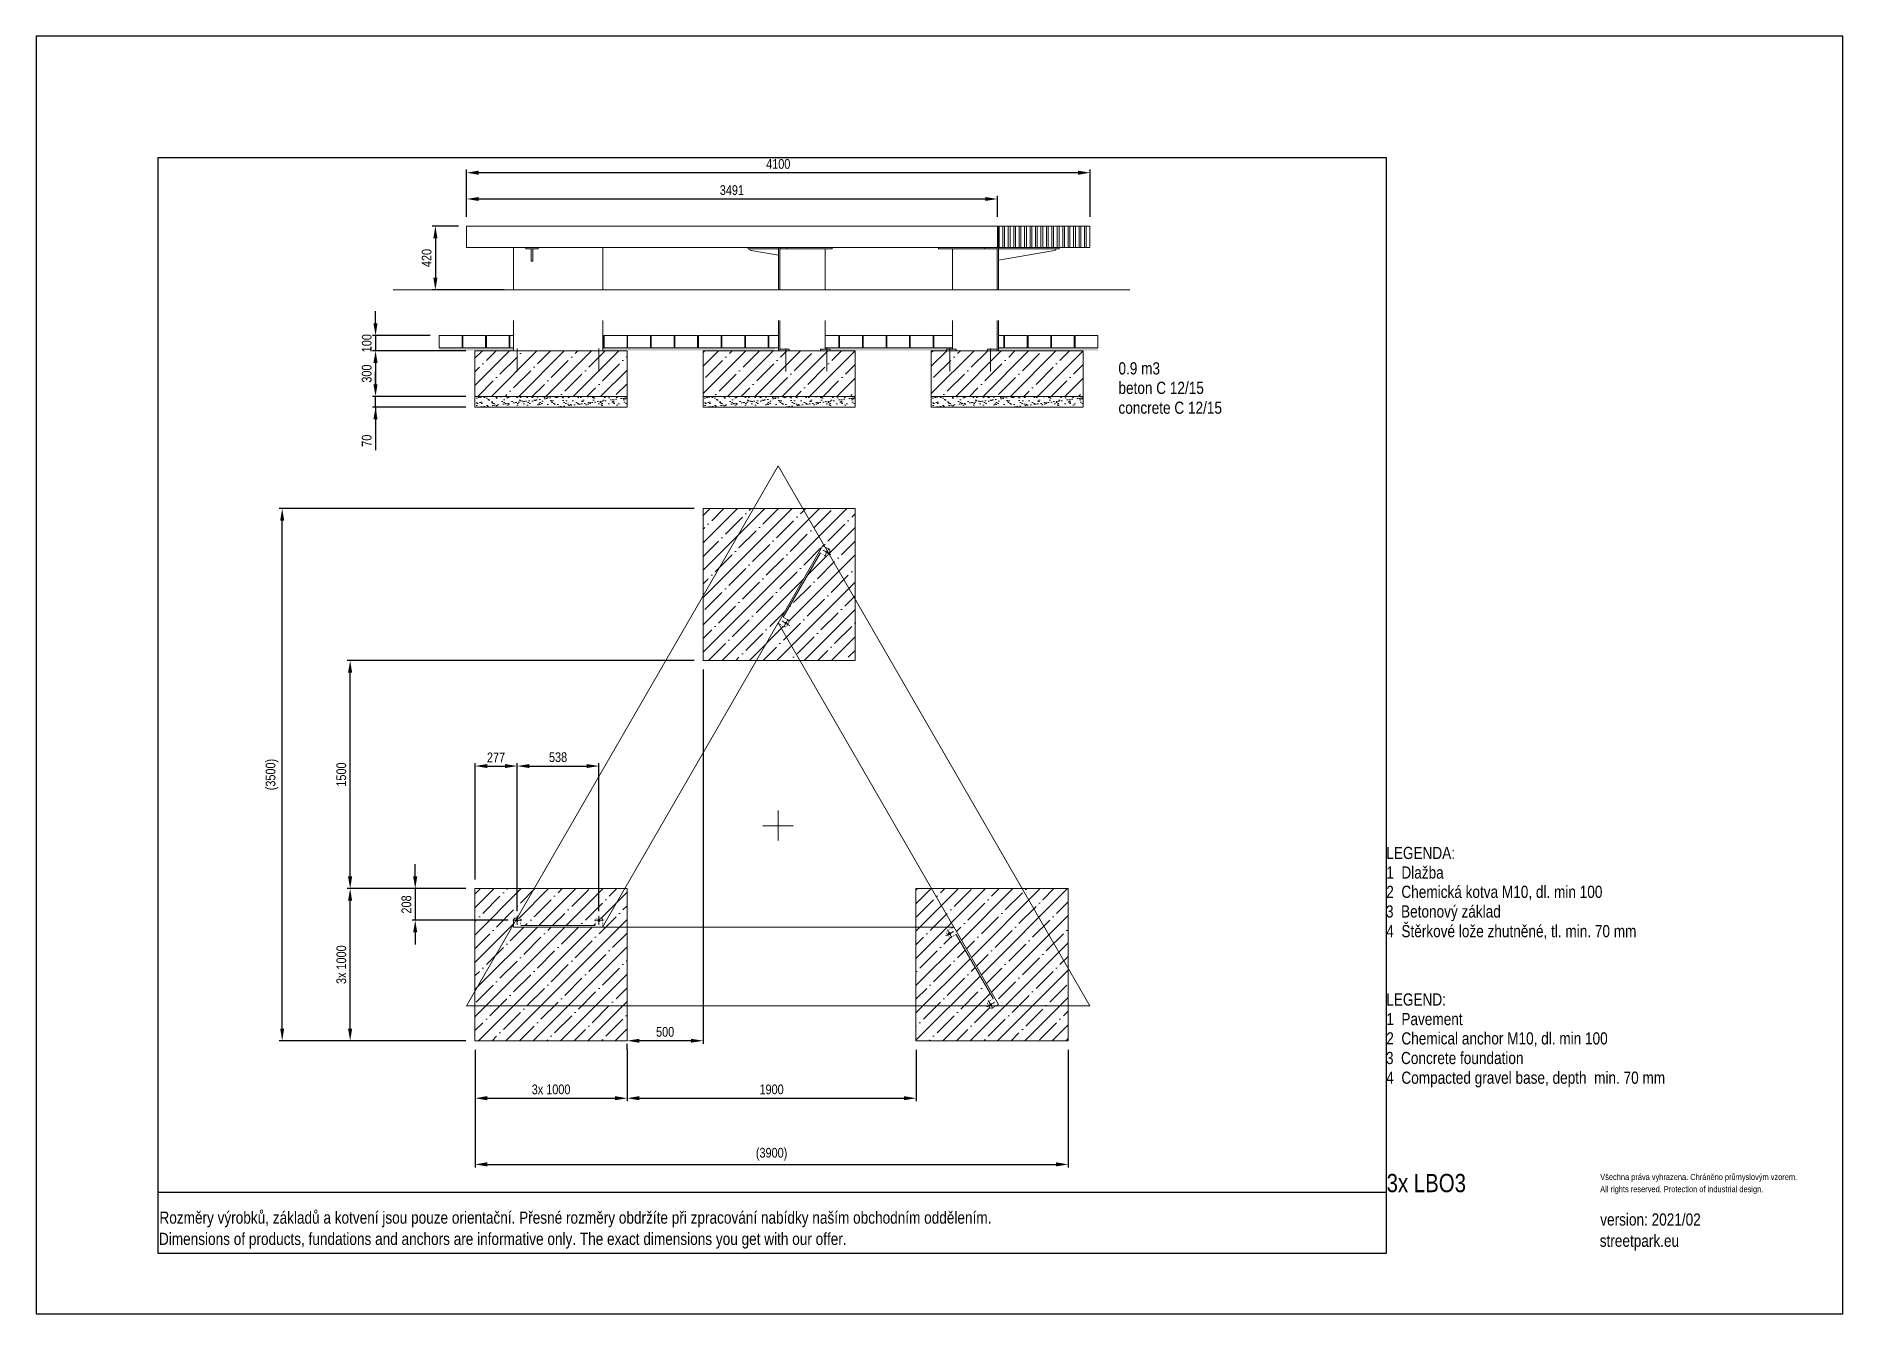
# Model space of a CAD drawing. Header units: millimetres. Extents: x 22162 to 34042, y 3160 to 11560.
import ezdxf

# ---------------------------------------------------------------- set-up
doc = ezdxf.new("R2010")
doc.units = ezdxf.units.MM
doc.header["$LTSCALE"] = 0.3
for name, pattern in [('ACAD_ISO07W100', [3.5, 0.5, -3]), ('ACAD_ISO10W100', [18.5, 12, -3, 0.5, -3]), ('INCONTINUOUS', [200000.001, 200000, -0.001])]:
    doc.linetypes.add(name, pattern=pattern)
for name, color, linetype, lineweight in [('KOTY', 3, 'INCONTINUOUS', 9), ('OBRYSOVA', 7, 'Continuous', 9), ('OSY', 7, 'ACAD_ISO10W100', 15), ('Visible', 7, 'Continuous', 18)]:
    doc.layers.add(name, color=color, linetype=linetype, lineweight=lineweight)
doc.layers.add('Nekreslit', color=6, linetype='Continuous', plot=False)
doc.layers.add('SRAFY', color=7, linetype='Continuous', lineweight=9, true_color=0x5b5b5b)
doc.styles.add('SEACAD_Arial', font='arial.ttf', dxfattribs={"width": 0.8})
doc.dimstyles.new('ISO-25', dxfattribs={"dimtxt": 3.2, "dimasz": 4, "dimexe": 1, "dimexo": 3, "dimgap": 1.25, "dimtad": 1, "dimdec": 0, "dimtxsty": 'SEACAD_Arial', "dimcen": 4, "dimadec": 0, "dimazin": 0, "dimtfac": 1, "dimtdec": 0, "dimtmove": 0, "dimatfit": 3, "dimfxl": 1, "dimarcsym": 0})
pattern_1 = [(45, (-2e-11, 200), (-89.80256, 89.80256), []), (45, (89.8, 200), (-89.80256, 89.80256), [158.75, -31.75, 0, -31.75])]

# ---------------------------------------------------------------- blocks, each defined once
blk = doc.blocks.new('*D744')
at = {"layer": 'Defpoints', "color": 0}
for p in [(24813, 9591), (24394, 9491), (25048, 9491)]:
    blk.add_point(p, dxfattribs=at)
at = {"layer": 'KOTY', "color": 0, "lineweight": -2}
for p, q in [((24394, 9671), (24394, 9751)), ((24753, 9591), (24374, 9591)), ((24394, 9591), (24394, 9491)), ((24988, 9491), (24374, 9491)), ((24394, 9411), (24394, 9331))]:
    blk.add_line(p, q, dxfattribs=at)
at = {"layer": 'KOTY', "color": 0}
for points in [[(24380, 9671), (24407, 9671), (24394, 9591)], [(24407, 9411), (24380, 9411), (24394, 9491)]]:
    blk.add_solid(points, dxfattribs=at)
at = {"layer": 'KOTY', "color": 0, "insert": (24336, 9541), "char_height": 64, "attachment_point": 5, "rotation": 90, "style": 'SEACAD_Arial'}
blk.add_mtext('100', dxfattribs=at)
blk = doc.blocks.new('*D746')
at = {"layer": 'Defpoints', "color": 0}
for p in [(25048, 9491), (24394, 9191), (25048, 9191)]:
    blk.add_point(p, dxfattribs=at)
at = {"layer": 'KOTY', "color": 0, "lineweight": -2}
for p, q in [((24988, 9491), (24374, 9491)), ((24394, 9411), (24394, 9271)), ((24988, 9191), (24374, 9191))]:
    blk.add_line(p, q, dxfattribs=at)
at = {"layer": 'KOTY', "color": 0}
for points in [[(24407, 9411), (24380, 9411), (24394, 9491)], [(24380, 9271), (24407, 9271), (24394, 9191)]]:
    blk.add_solid(points, dxfattribs=at)
at = {"layer": 'KOTY', "color": 0, "insert": (24336, 9341), "char_height": 64, "attachment_point": 5, "rotation": 90, "style": 'SEACAD_Arial'}
blk.add_mtext('300', dxfattribs=at)
blk = doc.blocks.new('*D745')
at = {"layer": 'Defpoints', "color": 0}
for p in [(24394, 9191), (25048, 9191), (25048, 9121)]:
    blk.add_point(p, dxfattribs=at)
at = {"layer": 'KOTY', "color": 0, "lineweight": -2}
for p, q in [((24394, 9271), (24394, 9351)), ((24988, 9191), (24374, 9191)), ((24394, 9121), (24394, 9191)), ((24988, 9121), (24374, 9121)), ((24394, 9121), (24394, 8838)), ((24394, 9041), (24394, 8961))]:
    blk.add_line(p, q, dxfattribs=at)
at = {"layer": 'KOTY', "color": 0}
for points in [[(24380, 9271), (24407, 9271), (24394, 9191)], [(24407, 9041), (24380, 9041), (24394, 9121)]]:
    blk.add_solid(points, dxfattribs=at)
at = {"layer": 'KOTY', "color": 0, "insert": (24336, 8900), "char_height": 64, "attachment_point": 5, "rotation": 90, "style": 'SEACAD_Arial'}
blk.add_mtext('70', dxfattribs=at)
blk = doc.blocks.new('*U752')
at = {"layer": 'OSY'}
blk.add_line((0, 200), (0, 0), dxfattribs=at)
blk = doc.blocks.new('*U751')
at = {"layer": 'OBRYSOVA', "color": 0, "linetype": 'ByBlock', "lineweight": -2, "transparency": 16777216}
blk.add_blockref('*U752', (27669, 38502), dxfattribs=at)
at = {"layer": 'OBRYSOVA', "color": 0, "linetype": 'ByBlock', "lineweight": -2, "transparency": 16777216, "rotation": 90}
blk.add_blockref('*U752', (27769, 38602), dxfattribs=at)
blk = doc.blocks.new('*D994')
at = {"layer": 'Defpoints', "color": 0}
for p in [(24999, 10311), (24787, 9891), (25300, 9891)]:
    blk.add_point(p, dxfattribs=at)
at = {"layer": 'KOTY', "color": 0, "lineweight": -2}
for p, q in [((24939, 10311), (24767, 10311)), ((24787, 10231), (24787, 9971)), ((25240, 9891), (24767, 9891))]:
    blk.add_line(p, q, dxfattribs=at)
at = {"layer": 'KOTY', "color": 0}
for points in [[(24801, 10231), (24774, 10231), (24787, 10311)], [(24774, 9971), (24801, 9971), (24787, 9891)]]:
    blk.add_solid(points, dxfattribs=at)
at = {"layer": 'KOTY', "color": 0, "insert": (24730, 10101), "char_height": 64, "attachment_point": 5, "rotation": 90, "style": 'SEACAD_Arial'}
blk.add_mtext('420', dxfattribs=at)
blk = doc.blocks.new('*D996')
at = {"layer": 'Defpoints', "color": 0}
for p in [(28483, 10489), (24992, 10311), (28483, 10311)]:
    blk.add_point(p, dxfattribs=at)
at = {"layer": 'KOTY', "color": 0, "lineweight": -2}
for p, q in [((24992, 10371), (24992, 10509)), ((25072, 10489), (28403, 10489)), ((28483, 10371), (28483, 10509))]:
    blk.add_line(p, q, dxfattribs=at)
at = {"layer": 'KOTY', "color": 0}
for points in [[(25072, 10502), (25072, 10476), (24992, 10489)], [(28403, 10476), (28403, 10502), (28483, 10489)]]:
    blk.add_solid(points, dxfattribs=at)
at = {"layer": 'KOTY', "color": 0, "insert": (26737, 10547), "char_height": 64, "attachment_point": 5, "style": 'SEACAD_Arial'}
blk.add_mtext('3491', dxfattribs=at)
blk = doc.blocks.new('*D995')
at = {"layer": 'Defpoints', "color": 0}
for p in [(24992, 10662), (24992, 10311), (29092, 10311)]:
    blk.add_point(p, dxfattribs=at)
at = {"layer": 'KOTY', "color": 0, "lineweight": -2, "ltscale": 3.333333}
for p, q in [((24992, 10371), (24992, 10682)), ((29012, 10662), (25072, 10662)), ((29092, 10371), (29092, 10682))]:
    blk.add_line(p, q, dxfattribs=at)
at = {"layer": 'KOTY', "color": 0}
for points in [[(25072, 10675), (25072, 10648), (24992, 10662)], [(29012, 10648), (29012, 10675), (29092, 10662)]]:
    blk.add_solid(points, dxfattribs=at)
at = {"layer": 'KOTY', "color": 0, "insert": (27042, 10719), "char_height": 64, "attachment_point": 5, "style": 'SEACAD_Arial'}
blk.add_mtext('4100', dxfattribs=at)
blk = doc.blocks.new('*D986')
at = {"layer": 'Defpoints', "color": 0}
for p in [(25048, 4955), (26048, 4955), (26048, 4577)]:
    blk.add_point(p, dxfattribs=at)
at = {"layer": 'KOTY', "color": 0, "lineweight": -2}
for p, q in [((25048, 4895), (25048, 4557)), ((26048, 4895), (26048, 4557)), ((25128, 4577), (25968, 4577))]:
    blk.add_line(p, q, dxfattribs=at)
at = {"layer": 'KOTY', "color": 0}
for points in [[(25128, 4591), (25128, 4564), (25048, 4577)], [(25968, 4564), (25968, 4591), (26048, 4577)]]:
    blk.add_solid(points, dxfattribs=at)
at = {"layer": 'KOTY', "color": 0, "insert": (25548, 4635), "char_height": 64, "attachment_point": 5, "style": 'SEACAD_Arial'}
blk.add_mtext('3x 1000', dxfattribs=at)
blk = doc.blocks.new('*D993')
at = {"layer": 'Defpoints', "color": 0}
for p in [(24227, 5955), (25048, 5955), (25048, 4955)]:
    blk.add_point(p, dxfattribs=at)
at = {"layer": 'KOTY', "color": 0, "lineweight": -2}
for p, q in [((24988, 5955), (24207, 5955)), ((24227, 5035), (24227, 5875)), ((24988, 4955), (24207, 4955))]:
    blk.add_line(p, q, dxfattribs=at)
at = {"layer": 'KOTY', "color": 0}
for points in [[(24240, 5875), (24213, 5875), (24227, 5955)], [(24213, 5035), (24240, 5035), (24227, 4955)]]:
    blk.add_solid(points, dxfattribs=at)
at = {"layer": 'KOTY', "color": 0, "insert": (24169, 5455), "char_height": 64, "attachment_point": 5, "rotation": 90, "style": 'SEACAD_Arial'}
blk.add_mtext('3x 1000', dxfattribs=at)
blk = doc.blocks.new('*D989')
at = {"layer": 'Defpoints', "color": 0}
for p in [(24227, 7455), (26548, 7455), (25048, 5955)]:
    blk.add_point(p, dxfattribs=at)
at = {"layer": 'KOTY', "color": 0, "lineweight": -2}
for p, q in [((26488, 7455), (24207, 7455)), ((24227, 6035), (24227, 7375)), ((24988, 5955), (24207, 5955))]:
    blk.add_line(p, q, dxfattribs=at)
at = {"layer": 'KOTY', "color": 0}
for points in [[(24240, 7375), (24213, 7375), (24227, 7455)], [(24213, 6035), (24240, 6035), (24227, 5955)]]:
    blk.add_solid(points, dxfattribs=at)
at = {"layer": 'KOTY', "color": 0, "insert": (24169, 6705), "char_height": 64, "attachment_point": 5, "rotation": 90, "style": 'SEACAD_Arial'}
blk.add_mtext('1500', dxfattribs=at)
blk = doc.blocks.new('*D990')
at = {"layer": 'Defpoints', "color": 0}
for p in [(23780, 8455), (26548, 8455), (25048, 4955)]:
    blk.add_point(p, dxfattribs=at)
at = {"layer": 'KOTY', "color": 0, "lineweight": -2}
for p, q in [((26488, 8455), (23760, 8455)), ((23780, 5035), (23780, 8375)), ((24988, 4955), (23760, 4955))]:
    blk.add_line(p, q, dxfattribs=at)
at = {"layer": 'KOTY', "color": 0}
for points in [[(23793, 8375), (23767, 8375), (23780, 8455)], [(23767, 5035), (23793, 5035), (23780, 4955)]]:
    blk.add_solid(points, dxfattribs=at)
at = {"layer": 'KOTY', "color": 0, "insert": (23713, 6705), "char_height": 64, "attachment_point": 5, "rotation": 90, "style": 'SEACAD_Arial'}
blk.add_mtext('(3500)', dxfattribs=at)
blk = doc.blocks.new('*D987')
at = {"layer": 'Defpoints', "color": 0}
for p in [(26548, 7455), (26048, 4955), (26048, 4955)]:
    blk.add_point(p, dxfattribs=at)
at = {"layer": 'KOTY', "color": 0, "lineweight": -2}
for p, q in [((26548, 7395), (26548, 4935)), ((26048, 4895), (26048, 4935)), ((26468, 4955), (26128, 4955))]:
    blk.add_line(p, q, dxfattribs=at)
at = {"layer": 'KOTY', "color": 0}
for points in [[(26128, 4968), (26128, 4942), (26048, 4955)], [(26468, 4942), (26468, 4968), (26548, 4955)]]:
    blk.add_solid(points, dxfattribs=at)
at = {"layer": 'KOTY', "color": 0, "insert": (26298, 5013), "char_height": 64, "attachment_point": 5, "style": 'SEACAD_Arial'}
blk.add_mtext('500', dxfattribs=at)
blk = doc.blocks.new('*D984')
at = {"layer": 'Defpoints', "color": 0}
for p in [(26048, 4955), (27948, 4955), (27948, 4577)]:
    blk.add_point(p, dxfattribs=at)
at = {"layer": 'KOTY', "color": 0, "lineweight": -2}
for p, q in [((26048, 4895), (26048, 4557)), ((27948, 4895), (27948, 4557)), ((26128, 4577), (27868, 4577))]:
    blk.add_line(p, q, dxfattribs=at)
at = {"layer": 'KOTY', "color": 0}
for points in [[(26128, 4591), (26128, 4564), (26048, 4577)], [(27868, 4564), (27868, 4591), (27948, 4577)]]:
    blk.add_solid(points, dxfattribs=at)
at = {"layer": 'KOTY', "color": 0, "insert": (26998, 4635), "char_height": 64, "attachment_point": 5, "style": 'SEACAD_Arial'}
blk.add_mtext('1900', dxfattribs=at)
blk = doc.blocks.new('*D985')
at = {"layer": 'Defpoints', "color": 0}
for p in [(25048, 4955), (28948, 4955), (28948, 4142)]:
    blk.add_point(p, dxfattribs=at)
at = {"layer": 'KOTY', "color": 0, "lineweight": -2}
for p, q in [((25048, 4895), (25048, 4122)), ((28948, 4895), (28948, 4122)), ((25128, 4142), (28868, 4142))]:
    blk.add_line(p, q, dxfattribs=at)
at = {"layer": 'KOTY', "color": 0}
for points in [[(25128, 4156), (25128, 4129), (25048, 4142)], [(28868, 4129), (28868, 4156), (28948, 4142)]]:
    blk.add_solid(points, dxfattribs=at)
at = {"layer": 'KOTY', "color": 0, "insert": (26998, 4209), "char_height": 64, "attachment_point": 5, "style": 'SEACAD_Arial'}
blk.add_mtext('(3900)', dxfattribs=at)
blk = doc.blocks.new('*D988')
at = {"layer": 'Defpoints', "color": 0}
for p in [(25325, 6761), (25048, 5955), (25325, 5747)]:
    blk.add_point(p, dxfattribs=at)
at = {"layer": 'KOTY', "color": 0, "lineweight": -2}
for p, q in [((25048, 6015), (25048, 6781)), ((25325, 5807), (25325, 6781)), ((25128, 6761), (25245, 6761))]:
    blk.add_line(p, q, dxfattribs=at)
at = {"layer": 'KOTY', "color": 0}
for points in [[(25128, 6774), (25128, 6748), (25048, 6761)], [(25245, 6748), (25245, 6774), (25325, 6761)]]:
    blk.add_solid(points, dxfattribs=at)
at = {"layer": 'KOTY', "color": 0, "insert": (25186, 6818), "char_height": 64, "attachment_point": 5, "style": 'SEACAD_Arial'}
blk.add_mtext('277', dxfattribs=at)
blk = doc.blocks.new('*D991')
at = {"layer": 'Defpoints', "color": 0}
for p in [(25863, 6761), (25325, 5747), (25863, 5747)]:
    blk.add_point(p, dxfattribs=at)
at = {"layer": 'KOTY', "color": 0, "lineweight": -2}
for p, q in [((25325, 5807), (25325, 6781)), ((25863, 5807), (25863, 6781)), ((25405, 6761), (25783, 6761))]:
    blk.add_line(p, q, dxfattribs=at)
at = {"layer": 'KOTY', "color": 0}
for points in [[(25405, 6774), (25405, 6748), (25325, 6761)], [(25783, 6748), (25783, 6774), (25863, 6761)]]:
    blk.add_solid(points, dxfattribs=at)
at = {"layer": 'KOTY', "color": 0, "insert": (25594, 6819), "char_height": 64, "attachment_point": 5, "style": 'SEACAD_Arial'}
blk.add_mtext('538', dxfattribs=at)
blk = doc.blocks.new('*D992')
at = {"layer": 'Defpoints', "color": 0}
for p in [(25048, 5955), (24655, 5747), (25325, 5747)]:
    blk.add_point(p, dxfattribs=at)
at = {"layer": 'KOTY', "color": 0, "lineweight": -2}
for p, q in [((24655, 6035), (24655, 6115)), ((24988, 5955), (24635, 5955)), ((24655, 5955), (24655, 5747)), ((25265, 5747), (24635, 5747)), ((24655, 5667), (24655, 5587))]:
    blk.add_line(p, q, dxfattribs=at)
at = {"layer": 'KOTY', "color": 0}
for points in [[(24641, 6035), (24668, 6035), (24655, 5955)], [(24668, 5667), (24641, 5667), (24655, 5747)]]:
    blk.add_solid(points, dxfattribs=at)
at = {"layer": 'KOTY', "color": 0, "insert": (24597, 5851), "char_height": 64, "attachment_point": 5, "rotation": 90, "style": 'SEACAD_Arial'}
blk.add_mtext('208', dxfattribs=at)

msp = doc.modelspace()

# ---------------------------------------------------------------- hatches: boundary and pattern name
at = {"layer": 'SRAFY'}
h = msp.add_hatch(dxfattribs=at)
h.set_pattern_fill('AR-SAND', color=256, style=0)
h.set_pattern_definition([(37.5, (-2e-11, 200), (-1.60003, 48.941324), [0, -38.608, 0, -43.18, 0, -41.275]), (7.5, (-2e-11, 200), (44.95233, 71.68251), [0, -20.828, 0, -34.798, 0, -13.335]), (327.5, (-31.24, 200), (79.099237, 0.14372), [0, -12.7, 0, -45.72, 0, -59.69]), (317.5, (-31.24, 200), (76.35565, 22.29293), [0, -6.35, 0, -29.972, 0, -34.29])])
h.paths.add_polyline_path([(24812.5, 9510.9), (24962.5, 9510.9), (24967.5, 9510.9), (25117.5, 9510.9), (25122.5, 9510.9), (25272.5, 9510.9), (25277.5, 9510.9), (25300, 9510.9), (25300, 9490.9), (25047.5, 9490.9), (25047.5, 9490.9), (24812.5, 9490.9)])
h.paths.add_polyline_path([(25897.5, 9510.9), (26047.5, 9510.9), (26051.5, 9510.9), (26201.5, 9510.9), (26206.5, 9510.9), (26356.5, 9510.9), (26361.5, 9510.9), (27017.5, 9510.9), (27017.5, 9490.9), (26047.5, 9490.9), (25888, 9490.9), (25888, 9510.9), (25892.5, 9510.9)])
h.paths.add_polyline_path([(27755.6, 9510.9), (27905.6, 9510.9), (27909.6, 9510.9), (28059.6, 9510.9), (28064.6, 9510.9), (28148.9, 9510.9), (28148.9, 9500.9), (28148.9, 9490.9), (28150.8, 9490.9), (28047.5, 9490.9), (28047.5, 9490.9), (27547.5, 9490.9), (27389, 9490.9), (27389, 9510.9), (27440.6, 9510.9), (27445.6, 9510.9), (27595.6, 9510.9), (27600.6, 9510.9), (27750.6, 9510.9)])
h.paths.add_polyline_path([(28529.6, 9510.9), (28679.6, 9510.9), (28684.6, 9510.9), (28834.6, 9510.9), (29143.6, 9510.9), (29143.6, 9490.9), (28489.5, 9490.9), (28489.5, 9510.9), (28524.6, 9510.9)])
h = msp.add_hatch(dxfattribs=at)
h.set_pattern_fill('ANSI35', color=256, scale=20, style=0)
h.set_pattern_definition(pattern_1)
h.paths.add_polyline_path([(25797.5, 9490.9), (26047.5, 9490.9), (26047.5, 9190.9), (25047.5, 9190.9), (25047.5, 9490.9), (25287.5, 9490.9)])
h = msp.add_hatch(dxfattribs=at)
h.set_pattern_fill('ANSI35', color=256, scale=20, style=0)
h.set_pattern_definition([(45, (-1500, 200), (-89.80256, 89.80256), []), (45, (-1410.2, 200), (-89.80256, 89.80256), [158.75, -31.75, 0, -31.75])])
h.paths.add_polyline_path([(27297.5, 9490.9), (27547.5, 9490.9), (27547.5, 9190.9), (26547.5, 9190.9), (26547.5, 9490.9), (26787.5, 9490.9), (26812.5, 9490.9), (27272.5, 9490.9)])
h = msp.add_hatch(dxfattribs=at)
h.set_pattern_fill('ANSI35', color=256, scale=20, style=0)
h.set_pattern_definition(pattern_1)
h.paths.add_polyline_path([(28797.5, 9490.9), (29047.5, 9490.9), (29047.5, 9190.9), (28047.5, 9190.9), (28047.5, 9490.9), (28287.5, 9490.9), (28312.5, 9490.9), (28772.5, 9490.9)])
h = msp.add_hatch(dxfattribs=at)
h.set_pattern_fill('AR-SAND', color=256, style=0)
h.set_pattern_definition([(37.5, (-21821.77, 1301.056), (-1.60003, 48.941324), [0, -38.608, 0, -43.18, 0, -41.275]), (7.5, (-21821.77, 1301.056), (44.95233, 71.68251), [0, -20.828, 0, -34.798, 0, -13.335]), (327.5, (-21853.014, 1301.056), (79.099237, 0.14372), [0, -12.7, 0, -45.72, 0, -59.69]), (317.5, (-21853.014, 1301.056), (76.35565, 22.29293), [0, -6.35, 0, -29.972, 0, -34.29])])
h.paths.add_polyline_path([(25047.5, 9190.9), (25047.5, 9120.9), (26047.5, 9120.9), (26047.5, 9190.9)])
h = msp.add_hatch(dxfattribs=at)
h.set_pattern_fill('AR-SAND', color=256, style=0)
h.set_pattern_definition([(37.5, (-20321.776, 1301.056), (-1.60003, 48.941324), [0, -38.608, 0, -43.18, 0, -41.275]), (7.5, (-20321.776, 1301.056), (44.95233, 71.68251), [0, -20.828, 0, -34.798, 0, -13.335]), (327.5, (-20353.02, 1301.056), (79.099237, 0.14372), [0, -12.7, 0, -45.72, 0, -59.69]), (317.5, (-20353.02, 1301.056), (76.35565, 22.29293), [0, -6.35, 0, -29.972, 0, -34.29])])
h.paths.add_polyline_path([(26547.5, 9190.9), (26547.5, 9120.9), (27547.5, 9120.9), (27547.5, 9190.9)])
h = msp.add_hatch(dxfattribs=at)
h.set_pattern_fill('AR-SAND', color=256, style=0)
h.set_pattern_definition([(37.5, (-18821.77, 1301.056), (-1.60003, 48.941324), [0, -38.608, 0, -43.18, 0, -41.275]), (7.5, (-18821.77, 1301.056), (44.95233, 71.68251), [0, -20.828, 0, -34.798, 0, -13.335]), (327.5, (-18853.014, 1301.056), (79.099237, 0.14372), [0, -12.7, 0, -45.72, 0, -59.69]), (317.5, (-18853.014, 1301.056), (76.35565, 22.29293), [0, -6.35, 0, -29.972, 0, -34.29])])
h.paths.add_polyline_path([(28047.5, 9190.9), (28047.5, 9120.9), (29047.5, 9120.9), (29047.5, 9190.9)])
h = msp.add_hatch(dxfattribs=at)
h.set_pattern_fill('ANSI35', color=256, scale=20, style=0)
h.paths.add_polyline_path([(26547.5, 8455), (27547.5, 8455), (27547.5, 7455), (26547.5, 7455)])
h.paths.add_polyline_path([(27041, 7700.8), (27080, 7678.3, 0.4142136), (27100.5, 7683.8), (27105.5, 7692.5), (27110.5, 7701.1, 0.4142136), (27105, 7721.6), (27074.7, 7739.1), (27318.7, 8161.7), (27349, 8144.2, 0.4142136), (27369.5, 8149.7), (27374.5, 8158.4), (27379.5, 8167, 0.4142136), (27374, 8187.5), (27335, 8210)], flags=16)
h = msp.add_hatch(dxfattribs=at)
h.set_pattern_fill('ANSI35', color=256, scale=20, style=0)
h.paths.add_polyline_path([(25047.5, 5955), (26047.5, 5955), (26047.5, 4955), (25047.5, 4955)])
h.paths.add_polyline_path([(25888, 5702), (25888, 5747, 0.4142136), (25873, 5762), (25863, 5762), (25853, 5762, 0.4142136), (25838, 5747), (25838, 5712), (25350, 5712), (25350, 5747, 0.4142136), (25335, 5762), (25325, 5762), (25315, 5762, 0.4142136), (25300, 5747), (25300, 5702)], flags=16)
h = msp.add_hatch(dxfattribs=at)
h.set_pattern_fill('ANSI35', color=256, scale=20, style=0)
h.paths.add_polyline_path([(27947.5, 5955), (28947.5, 5955), (28947.5, 4955), (27947.5, 4955)])
h.paths.add_polyline_path([(28195.5, 5702.9), (28156.6, 5680.4, 0.4142136), (28151.1, 5659.9), (28156.1, 5651.2), (28161.1, 5642.6, 0.4142136), (28181.6, 5637.1), (28211.9, 5654.6), (28455.9, 5231.9), (28425.6, 5214.4, 0.4142136), (28420.1, 5194), (28425.1, 5185.3), (28430.1, 5176.6, 0.4142136), (28450.6, 5171.1), (28489.5, 5193.6)], flags=16)

# ---------------------------------------------------------------- linework, layer by layer
at = {"layer": 'Nekreslit'}
msp.add_line((22962.1, 3959.6), (31042.1, 3959.6), dxfattribs=at)
for points in [[(22162.1, 3159.6), (34042.1, 3159.6), (34042.1, 11559.6), (22162.1, 11559.6)], [(22962.1, 3559.6), (31042.1, 3559.6), (31042.1, 10759.6), (22962.1, 10759.6)]]:
    msp.add_lwpolyline(points, close=True, dxfattribs=at)
at = {"layer": 'OBRYSOVA'}
for p, q in [((24510.7, 9890.9), (29354.1, 9890.9)), ((24991.5, 5185), (27041.5, 8735.7)), ((27041.5, 8735.7), (29091.5, 5185)), ((25887, 5702), (27041.5, 7701.7)), ((27041.5, 7701.7), (28196, 5702)), ((28196, 5702), (25887, 5702)), ((29091.5, 5185), (24991.5, 5185))]:
    msp.add_line(p, q, dxfattribs=at)
at = {"layer": 'OSY'}
for p, q in [((25325, 9505.9), (25325, 9355.9)), ((25863, 9505.9), (25863, 9355.9)), ((27092.5, 9505.9), (27092.5, 9355.9)), ((27361.7, 9506), (27361.7, 9356)), ((28169.1, 9505.9), (28169.1, 9355.9)), ((28438.1, 9505.9), (28438.1, 9355.9)), ((27335.5, 8180.9), (27387.5, 8150.9)), ((27346.5, 8139.9), (27376.5, 8191.9)), ((27077.5, 7674), (27107.5, 7725.9)), ((27066.5, 7715), (27118.5, 7685)), ((25355, 5747), (25295, 5747)), ((25325, 5717), (25325, 5777)), ((25893, 5747), (25833, 5747)), ((25863, 5717), (25863, 5777)), ((28195, 5673.7), (28143.1, 5643.7)), ((28154.1, 5684.7), (28184.1, 5632.7)), ((28464, 5207.8), (28412.1, 5177.8)), ((28423.1, 5218.8), (28453.1, 5166.8))]:
    msp.add_line(p, q, dxfattribs=at)
at = {"layer": 'SRAFY', "linetype": 'Continuous'}
for p, q in [((24962.5, 9590.9), (24812.5, 9590.9)), ((24812.5, 9590.9), (24812.5, 9510.9)), ((24812.5, 9510.9), (24962.5, 9510.9)), ((24962.5, 9510.9), (24962.5, 9590.9)), ((25117.5, 9590.9), (24967.5, 9590.9)), ((24967.5, 9590.9), (24967.5, 9510.9)), ((24967.5, 9510.9), (25117.5, 9510.9)), ((25117.5, 9510.9), (25117.5, 9590.9)), ((25272.5, 9590.9), (25122.5, 9590.9)), ((25122.5, 9590.9), (25122.5, 9510.9)), ((25122.5, 9510.9), (25272.5, 9510.9)), ((25272.5, 9510.9), (25272.5, 9590.9)), ((25277.5, 9590.9), (25277.5, 9510.9)), ((25300, 9590.9), (25277.5, 9590.9)), ((25277.5, 9510.9), (25300, 9510.9)), ((25892.5, 9590.9), (25888, 9590.9)), ((25888, 9510.9), (25892.5, 9510.9)), ((25892.5, 9510.9), (25892.5, 9590.9)), ((26047.5, 9590.9), (25897.5, 9590.9)), ((25897.5, 9590.9), (25897.5, 9510.9)), ((25897.5, 9510.9), (26047.5, 9510.9)), ((26047.5, 9510.9), (26047.5, 9590.9)), ((26201.5, 9590.9), (26051.5, 9590.9)), ((26051.5, 9590.9), (26051.5, 9510.9)), ((26051.5, 9510.9), (26201.5, 9510.9)), ((26201.5, 9510.9), (26201.5, 9590.9)), ((26356.5, 9590.9), (26206.5, 9590.9)), ((26206.5, 9590.9), (26206.5, 9510.9)), ((26206.5, 9510.9), (26356.5, 9510.9)), ((26356.5, 9510.9), (26356.5, 9590.9)), ((26511.5, 9590.9), (26361.5, 9590.9)), ((26361.5, 9590.9), (26361.5, 9510.9)), ((26361.5, 9510.9), (26511.5, 9510.9)), ((26511.5, 9510.9), (26511.5, 9590.9)), ((26666.5, 9590.9), (26516.5, 9590.9)), ((26516.5, 9590.9), (26516.5, 9510.9)), ((26516.5, 9510.9), (26666.5, 9510.9)), ((26666.5, 9510.9), (26666.5, 9590.9)), ((26821.5, 9590.9), (26671.5, 9590.9)), ((26671.5, 9590.9), (26671.5, 9510.9)), ((26671.5, 9510.9), (26821.5, 9510.9)), ((26821.5, 9510.9), (26821.5, 9590.9)), ((26976.5, 9590.9), (26826.5, 9590.9)), ((26826.5, 9590.9), (26826.5, 9510.9)), ((26826.5, 9510.9), (26976.5, 9510.9)), ((26976.5, 9510.9), (26976.5, 9590.9)), ((26980.6, 9590.9), (26980.6, 9510.9)), ((27042.5, 9590.9), (26980.6, 9590.9)), ((26980.6, 9510.9), (27042.5, 9510.9)), ((27440.6, 9590.9), (27351.2, 9590.9)), ((27351.2, 9510.9), (27440.6, 9510.9)), ((27440.6, 9510.9), (27440.6, 9590.9)), ((27595.6, 9590.9), (27445.6, 9590.9)), ((27445.6, 9590.9), (27445.6, 9510.9)), ((27445.6, 9510.9), (27595.6, 9510.9)), ((27595.6, 9510.9), (27595.6, 9590.9)), ((27750.6, 9590.9), (27600.6, 9590.9)), ((27600.6, 9590.9), (27600.6, 9510.9)), ((27600.6, 9510.9), (27750.6, 9510.9)), ((27750.6, 9510.9), (27750.6, 9590.9)), ((27905.6, 9590.9), (27755.6, 9590.9)), ((27755.6, 9590.9), (27755.6, 9510.9)), ((27755.6, 9510.9), (27905.6, 9510.9)), ((27905.6, 9510.9), (27905.6, 9590.9)), ((28059.6, 9590.9), (27909.6, 9590.9)), ((27909.6, 9590.9), (27909.6, 9510.9)), ((27909.6, 9510.9), (28059.6, 9510.9)), ((28059.6, 9510.9), (28059.6, 9590.9)), ((28064.6, 9590.9), (28064.6, 9510.9)), ((28186.9, 9590.9), (28064.6, 9590.9)), ((28064.6, 9510.9), (28186.9, 9510.9)), ((28524.6, 9590.9), (28489.5, 9590.9)), ((28489.5, 9510.9), (28524.6, 9510.9)), ((28524.6, 9510.9), (28524.6, 9590.9)), ((28679.6, 9590.9), (28529.6, 9590.9)), ((28529.6, 9590.9), (28529.6, 9510.9)), ((28529.6, 9510.9), (28679.6, 9510.9)), ((28679.6, 9510.9), (28679.6, 9590.9)), ((28834.6, 9590.9), (28684.6, 9590.9)), ((28684.6, 9590.9), (28684.6, 9510.9)), ((28684.6, 9510.9), (28834.6, 9510.9)), ((28834.6, 9510.9), (28834.6, 9590.9)), ((28988.6, 9590.9), (28838.6, 9590.9)), ((28838.6, 9590.9), (28838.6, 9510.9)), ((28838.6, 9510.9), (28988.6, 9510.9)), ((28988.6, 9510.9), (28988.6, 9590.9)), ((29143.6, 9590.9), (28993.6, 9590.9)), ((28993.6, 9590.9), (28993.6, 9510.9)), ((28993.6, 9510.9), (29143.6, 9510.9)), ((29143.6, 9510.9), (29143.6, 9590.9))]:
    msp.add_line(p, q, dxfattribs=at)
at = {"layer": 'SRAFY'}
for points in [[(25047.5, 9490.9), (26047.5, 9490.9), (26047.5, 9190.9), (25047.5, 9190.9)], [(28047.5, 9490.9), (29047.5, 9490.9), (29047.5, 9190.9), (28047.5, 9190.9)], [(25047.5, 9190.9), (26047.5, 9190.9), (26047.5, 9120.9), (25047.5, 9120.9)], [(26547.5, 9190.9), (27547.5, 9190.9), (27547.5, 9120.9), (26547.5, 9120.9)], [(28047.5, 9190.9), (29047.5, 9190.9), (29047.5, 9120.9), (28047.5, 9120.9)]]:
    msp.add_lwpolyline(points, close=True, dxfattribs=at)
at = {"layer": 'SRAFY', "lineweight": 15}
for points in [[(26547.5, 9190.9), (27547.5, 9190.9), (27547.5, 9490.9), (26547.5, 9490.9)], [(26547.5, 8455), (26547.5, 7455), (27547.5, 7455), (27547.5, 8455)], [(25047.5, 5955), (25047.5, 4955), (26047.5, 4955), (26047.5, 5955)], [(27947.5, 5955), (27947.5, 4955), (28947.5, 4955), (28947.5, 5955)]]:
    msp.add_lwpolyline(points, close=True, dxfattribs=at)
at = {"layer": 'Visible'}
for p, q in [((29091.5, 10310.9), (28468, 10310.9)), ((28483, 10300.9), (28489.5, 10300.9)), ((28489.5, 10300.9), (28489.5, 9890.9)), ((26854.7, 10160.9), (26854.7, 10159.6)), ((26863.3, 10149.7), (27042.5, 10119.2)), ((27097.5, 10170.9), (27097.5, 10160.9)), ((28480.9, 10170.9), (28480.9, 9890.9)), ((29091.5, 10170.9), (28489.5, 10170.9)), ((28859.1, 10149.7), (28489.5, 10086.9)), ((28867.6, 10160.9), (28867.6, 10159.6)), ((27051.3, 9490.9), (27051.3, 9690.9)), ((27351.2, 9690.9), (27351.2, 9500.9)), ((28186.9, 9500.9), (28186.9, 9690.9)), ((28480.9, 9690.9), (28480.9, 9490.9)), ((28480.9, 9690.9), (28480.9, 9490.9)), ((28489.5, 9690.9), (28489.5, 9490.9)), ((27351.2, 9490.9), (27051.3, 9490.9)), ((27320.2, 9500.9), (27345.2, 9500.9)), ((27320.2, 9490.9), (27320.2, 9500.9)), ((27345.2, 9500.9), (27383, 9500.9)), ((27383, 9490.9), (27345.2, 9490.9)), ((27383, 9500.9), (27383, 9490.9)), ((28480.9, 9490.9), (28186.9, 9490.9)), ((28468, 9490.9), (28478, 9490.9)), ((28468, 9490.9), (28478, 9490.9)), ((28480.9, 9490.9), (28489.5, 9490.9)), ((27335, 8210), (27041, 7700.8)), ((27343.7, 8205), (27335, 8210)), ((27074.7, 7739.1), (27318.7, 8161.7)), ((27041, 7700.8), (27049.7, 7695.8)), ((25300, 5712), (25300, 5702)), ((25838, 5712), (25350, 5712)), ((25888, 5702), (25888, 5712)), ((28195.5, 5702.9), (28186.9, 5697.9)), ((28489.5, 5193.6), (28195.5, 5702.9)), ((25300, 5702), (25888, 5702)), ((28211.9, 5654.6), (28455.9, 5231.9)), ((28480.9, 5188.6), (28489.5, 5193.6))]:
    msp.add_line(p, q, dxfattribs=at)
at = {"layer": 'Visible', "linetype": 'ACAD_ISO07W100', "ltscale": 3}
for p, q in [((27105, 7721.6), (27074.7, 7739.1)), ((27049.7, 7695.8), (27080, 7678.3)), ((27100.5, 7683.8), (27110.5, 7701.1)), ((25838, 5747), (25838, 5712)), ((25873, 5762), (25853, 5762)), ((25888, 5712), (25888, 5747)), ((28151.1, 5659.9), (28161.1, 5642.6)), ((28186.9, 5697.9), (28156.6, 5680.4)), ((28181.6, 5637.1), (28211.9, 5654.6))]:
    msp.add_line(p, q, dxfattribs=at)
at = {"layer": 'Visible'}
for points in [[(24991.5, 10170.9), (28483, 10170.9), (28483, 10310.9), (24991.5, 10310.9)], [(28494.5, 10170.9), (28518.8, 10170.9), (28518.8, 10310.9), (28494.5, 10310.9)], [(28530.3, 10170.9), (28554.6, 10170.9), (28554.6, 10310.9), (28530.3, 10310.9)], [(28566.1, 10170.9), (28590.4, 10170.9), (28590.4, 10310.9), (28566.1, 10310.9)], [(28601.9, 10170.9), (28626.2, 10170.9), (28626.2, 10310.9), (28601.9, 10310.9)], [(28637.7, 10170.9), (28662, 10170.9), (28662, 10310.9), (28637.7, 10310.9)], [(28673.5, 10170.9), (28697.8, 10170.9), (28697.8, 10310.9), (28673.5, 10310.9)], [(28709.3, 10170.9), (28733.6, 10170.9), (28733.6, 10310.9), (28709.3, 10310.9)], [(28745.1, 10170.9), (28769.4, 10170.9), (28769.4, 10310.9), (28745.1, 10310.9)], [(28780.9, 10170.9), (28805.2, 10170.9), (28805.2, 10310.9), (28780.9, 10310.9)], [(28816.7, 10170.9), (28840.9, 10170.9), (28840.9, 10310.9), (28816.7, 10310.9)], [(28852.5, 10170.9), (28876.7, 10170.9), (28876.7, 10310.9), (28852.5, 10310.9)], [(28888.3, 10170.9), (28912.5, 10170.9), (28912.5, 10310.9), (28888.3, 10310.9)], [(28924.1, 10170.9), (28948.3, 10170.9), (28948.3, 10310.9), (28924.1, 10310.9)], [(28959.9, 10170.9), (28984.1, 10170.9), (28984.1, 10310.9), (28959.9, 10310.9)], [(28995.7, 10170.9), (29019.9, 10170.9), (29019.9, 10310.9), (28995.7, 10310.9)], [(29031.5, 10170.9), (29055.7, 10170.9), (29055.7, 10310.9), (29031.5, 10310.9)], [(29067.3, 10170.9), (29091.5, 10170.9), (29091.5, 10310.9), (29067.3, 10310.9)], [(25382.5, 10160.9), (25462.5, 10160.9), (25462.5, 10170.9), (25382.5, 10170.9)], [(25417.5, 10080.9), (25427.5, 10080.9), (25427.5, 10160.9), (25417.5, 10160.9)], [(27042.5, 10160.9), (26844.7, 10160.9), (26844.7, 10170.9), (27042.5, 10170.9)], [(27056.3, 10160.9), (27395.5, 10160.9), (27395.5, 10170.9), (27056.3, 10170.9)], [(28095.6, 10160.9), (28399.5, 10160.9), (28399.5, 10170.9), (28095.6, 10170.9)], [(28399.5, 10160.9), (28480.9, 10160.9), (28480.9, 10170.9), (28399.5, 10170.9)], [(28489.5, 10160.9), (28890, 10160.9), (28890, 10170.9), (28489.5, 10170.9)], [(27051.3, 9490.9), (27113.8, 9490.9), (27113.8, 9500.9), (27051.3, 9500.9)], [(28148.9, 9490.9), (28211.9, 9490.9), (28211.9, 9500.9), (28148.9, 9500.9)], [(28417.9, 9490.9), (28480.9, 9490.9), (28480.9, 9500.9), (28417.9, 9500.9)]]:
    msp.add_lwpolyline(points, close=True, dxfattribs=at)
for points in [[(25888, 9890.9), (25888, 10170.9), (25300, 10170.9), (25300, 9890.9)], [(25888, 9890.9), (25888, 10170.9), (25300, 10170.9), (25300, 9890.9)], [(25888, 9890.9), (25888, 10170.9), (25300, 10170.9), (25300, 9890.9)], [(27042.5, 9890.9), (27042.5, 10170.9), (27051.3, 10170.9), (27051.3, 9890.9)], [(27051.3, 9890.9), (27051.3, 10170.9), (27351.2, 10170.9)], [(27351.2, 10160.9), (27351.2, 9890.9)], [(28186.9, 9890.9), (28186.9, 10160.9), (28480.9, 10160.9), (28480.9, 9890.9)], [(25300, 9690.9), (25300, 9490.9), (25888, 9490.9), (25888, 9690.9)], [(25300, 9690.9), (25300, 9490.9), (25888, 9490.9), (25888, 9690.9)], [(25300, 9690.9), (25300, 9490.9), (25888, 9490.9), (25888, 9690.9)], [(27051.3, 9690.9), (27051.3, 9490.9), (27042.5, 9490.9), (27042.5, 9690.9)]]:
    msp.add_lwpolyline(points, dxfattribs=at)
for points in [[(27370.7, 8151.8), (27379.5, 8167, 0.4142136), (27374, 8187.5), (27343.7, 8205), (27343.7, 8205)], [(25332.7, 5762), (25315, 5762, 0.4142136), (25300, 5747), (25300, 5712), (25300, 5712)], [(28421.3, 5191.9), (28430.1, 5176.6, 0.4142136), (28450.6, 5171.1), (28480.9, 5188.6), (28480.9, 5188.6)]]:
    msp.add_lwpolyline(points, format="xyb", dxfattribs=at)
at = {"layer": 'Visible', "linetype": 'ACAD_ISO07W100', "ltscale": 3}
for points in [[(27318.7, 8161.7), (27318.7, 8161.7), (27349, 8144.2, 0.4142136), (27369.5, 8149.7), (27370.7, 8151.8)], [(25350, 5712), (25350, 5712), (25350, 5747, 0.4142136), (25335, 5762), (25332.7, 5762)], [(28455.9, 5231.9), (28455.9, 5231.9), (28425.6, 5214.4, 0.4142136), (28420.1, 5194), (28421.3, 5191.9)]]:
    msp.add_lwpolyline(points, format="xyb", dxfattribs=at)
at = {"layer": 'Visible', "linetype": 'ByBlock', "ltscale": 3}
for centre in [(27092.5, 7700), (25863, 5747), (28169.1, 5658.7)]:
    msp.add_circle(centre, 7, dxfattribs=at)
at = {"layer": 'Visible'}
for centre, radius, start, end in [((26864.7, 10159.6), 10, 180, 261.70286), ((28857.6, 10159.6), 10, 278.29714, 0), ((27361.5, 8165.9), 7, 307.24417, 112.75583), ((25325, 5747), 7, 67.24417, 232.75583), ((28438.1, 5192.8), 7, 187.24417, 352.75583)]:
    msp.add_arc(centre, radius, start, end, dxfattribs=at)
at = {"layer": 'Visible', "linetype": 'ACAD_ISO07W100', "ltscale": 3}
for centre, radius, start, end in [((27361.5, 8165.9), 7, 112.75583, 307.24417), ((27087.5, 7691.3), 15, 240, 330), ((27097.5, 7708.6), 15, 330, 60), ((25325, 5747), 7, 232.75583, 67.24417), ((25853, 5747), 15, 90, 180), ((25873, 5747), 15, 0, 90), ((28164.1, 5667.4), 15, 120, 210), ((28174.1, 5650.1), 15, 210, 300), ((28438.1, 5192.8), 7, 352.75583, 187.24417)]:
    msp.add_arc(centre, radius, start, end, dxfattribs=at)

# ---------------------------------------------------------------- block references
at = {"layer": 'OSY'}
msp.add_blockref('*U751', (-627.5, -32233.4), dxfattribs=at)

# ---------------------------------------------------------------- texts
at = {"style": 'SEACAD_Arial', "width": 0.8}
for s, height, p in [('0.9 m3', 80, (29278.8, 9335.6)), ('beton C 12/15', 80, (29278.8, 9207.1)), ('concrete C 12/15', 80, (29278.8, 9076.8)), ('LEGENDA:', 80, (31039.9, 6149.7)), ('1  Dlažba', 80, (31039.9, 6021.2)), ('2  Chemická kotva M10, dl. min 100', 80, (31039.9, 5894.1)), ('3  Betonový základ', 80, (31037.6, 5765.1)), ('4  Štěrkové lože zhutněné, tl. min. 70 mm', 80, (31039.9, 5635.6)), ('LEGEND:', 80, (31039.9, 5186.3)), ('1  Pavement', 80, (31039.9, 5057.7)), ('2  Chemical anchor M10, dl. min 100', 80, (31039.9, 4930.6)), ('3  Concrete foundation', 80, (31037.6, 4801.6)), ('4  Compacted gravel base, depth  min. 70 mm', 80, (31039.9, 4672.2)), ('3x LBO3', 120, (31042.1, 3959.6)), ('Všechna práva vyhrazena. Chráněno průmyslovým vzorem.', 40, (32446.7, 4039.6)), ('All rights reserved. Protection of industrial design.', 40, (32446.7, 3959.6)), ('Rozměry výrobků, základů a kotvení jsou pouze orientační. Přesné rozměry obdržíte při zpracování nabídky naším obchodním oddělením.', 79.9964, (22972.9, 3752.3)), ('version: 2021/02', 80, (32446.7, 3740)), ('Dimensions of products, fundations and anchors are informative only. The exact dimensions you get with our offer.', 79.9964, (22969.7, 3612.5)), ('streetpark.eu', 80, (32443.5, 3600.2))]:
    msp.add_text(s, height=height, dxfattribs=at).set_placement(p)

# ---------------------------------------------------------------- dimensions: what is measured, and where the dimension line sits
at = {"layer": 'KOTY', "ltscale": 3.333333}
dim = msp.add_linear_dim(base=(24991.5, 10661.8), p1=(29091.5, 10310.6), p2=(24991.5, 10310.6), dimstyle='ISO-25', override={"dimlfac": 1, "dimtxsty": 'SEACAD_Arial', "dimsah": 1, "dimtolj": 0}, dxfattribs=at)
dim.commit()
dim.dimension.update_dxf_attribs({"geometry": '*D995', "text_midpoint": (27041.5, 10661.8), "dimtype": 160})
at = {"layer": 'KOTY'}
for base, p1, p2, picture, middle in [((28482.9919, 10489.1086), (24991.5191, 10310.9188), (28482.9919, 10310.9188), '*D996', (26737.2555, 10489.1086)), ((26047.5, 4955), (26547.5, 7455), (26047.5, 4955), '*D987', (26297.5, 4955))]:
    dim = msp.add_linear_dim(base=base, p1=p1, p2=p2, dimstyle='ISO-25', override={"dimlfac": 1, "dimtxsty": 'SEACAD_Arial', "dimsah": 1, "dimtolj": 0}, dxfattribs=at)
    dim.commit()
    dim.dimension.update_dxf_attribs({"geometry": picture, "text_midpoint": middle, "dimtype": 160})
for base, p1, p2, angle, picture, middle in [((24787.3, 9890.9), (24998.5, 10310.9), (25300, 9890.9), 270, '*D994', (24729.6, 10100.9)), ((24393.7, 9190.9), (25047.5, 9490.9), (25047.5, 9190.9), 90, '*D746', (24336, 9340.9)), ((24226.5, 7455), (25047.5, 5955), (26547.5, 7455), 90, '*D989', (24168.8, 6705)), ((24654.7, 5747), (25047.5, 5955), (25325, 5747), 90, '*D992', (24597, 5851))]:
    dim = msp.add_linear_dim(base=base, p1=p1, p2=p2, angle=angle, dimstyle='ISO-25', override={"dimlfac": 1, "dimtxsty": 'SEACAD_Arial', "dimsah": 1, "dimtolj": 0}, dxfattribs=at)
    dim.commit()
    dim.dimension.update_dxf_attribs({"geometry": picture, "text_midpoint": middle})
for base, p1, p2, picture, middle in [((24393.7, 9490.9), (24812.5, 9590.9), (25047.5, 9490.9), '*D744', (24393.7, 9540.9)), ((24393.7, 9190.9), (25047.5, 9120.9), (25047.5, 9190.9), '*D745', (24393.7, 8899.6))]:
    dim = msp.add_linear_dim(base=base, p1=p1, p2=p2, angle=90, dimstyle='ISO-25', override={"dimlfac": 1, "dimtxsty": 'SEACAD_Arial', "dimsah": 1, "dimtolj": 0}, dxfattribs=at)
    dim.commit()
    dim.dimension.update_dxf_attribs({"geometry": picture, "text_midpoint": middle, "dimtype": 160})
dim = msp.add_linear_dim(base=(23780, 8455), p1=(25047.5, 4955), p2=(26547.5, 8455), angle=90, text='(3500)', dimstyle='ISO-25', override={"dimlfac": 1, "dimtxsty": 'SEACAD_Arial', "dimsah": 1, "dimtolj": 0}, dxfattribs=at)
dim.commit()
dim.dimension.update_dxf_attribs({"geometry": '*D990', "text_midpoint": (23713.1, 6705)})
for base, p1, p2, override, picture, middle in [((25325.0092, 6760.9095), (25047.5148, 5954.9802), (25325.0092, 5746.9802), {"dimlfac": 1, "dimtxsty": 'SEACAD_Arial', "dimsah": 1, "dimtolj": 0}, '*D988', (25186.262, 6818.0375)), ((25863, 6760.9), (25325, 5747), (25863, 5747), {"dimlfac": 1, "dimtxsty": 'SEACAD_Arial', "dimsah": 1, "dimtmove": 1, "dimtolj": 0}, '*D991', (25594, 6818.6)), ((27947.5, 4577.4), (26047.5, 4955), (27947.5, 4955), {"dimlfac": 1, "dimtxsty": 'SEACAD_Arial', "dimsah": 1, "dimtolj": 0}, '*D984', (26997.5, 4635.1))]:
    dim = msp.add_linear_dim(base=base, p1=p1, p2=p2, dimstyle='ISO-25', override=override, dxfattribs=at)
    dim.commit()
    dim.dimension.update_dxf_attribs({"geometry": picture, "text_midpoint": middle})
dim = msp.add_linear_dim(base=(24226.5, 5955), p1=(25047.5, 4955), p2=(25047.5, 5955), angle=90, text='3x <>', dimstyle='ISO-25', override={"dimlfac": 1, "dimtxsty": 'SEACAD_Arial', "dimsah": 1, "dimtolj": 0}, dxfattribs=at)
dim.commit()
dim.dimension.update_dxf_attribs({"geometry": '*D993', "text_midpoint": (24226.5, 5455), "dimtype": 160})
for base, p2, text, picture, middle in [((26047.5, 4577.4), (26047.5, 4955), '3x <>', '*D986', (25547.5, 4635.1)), ((28947.5, 4142.2), (28947.5, 4955), '(3900)', '*D985', (26997.5, 4209.1))]:
    dim = msp.add_linear_dim(base=base, p1=(25047.5, 4955), p2=p2, text=text, dimstyle='ISO-25', override={"dimlfac": 1, "dimtxsty": 'SEACAD_Arial', "dimsah": 1, "dimtolj": 0}, dxfattribs=at)
    dim.commit()
    dim.dimension.update_dxf_attribs({"geometry": picture, "text_midpoint": middle})

doc.saveas('drawing.dxf')
